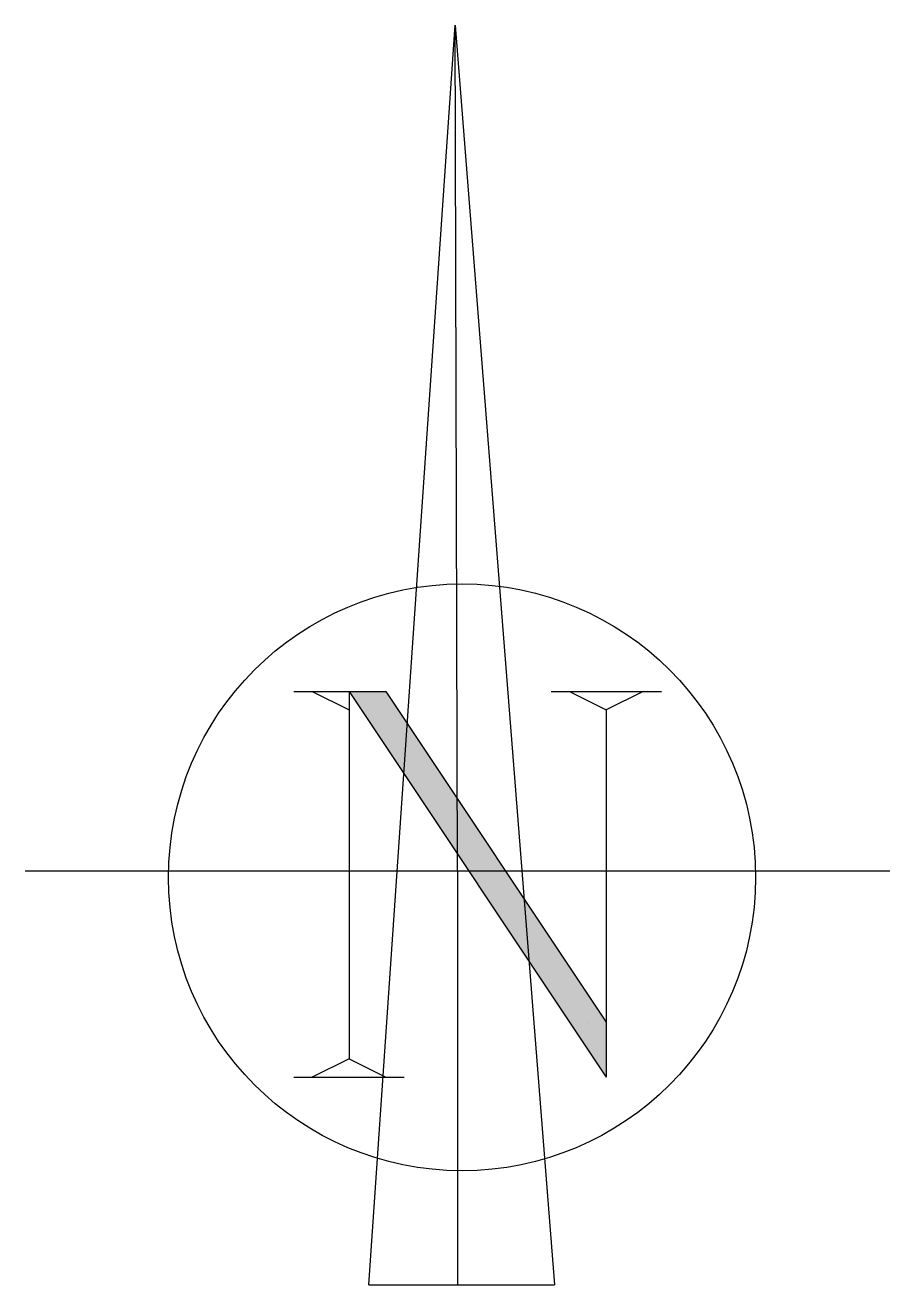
# Model space of a CAD drawing. Header units: metres. Extents: x -16.8 to 16.8, y -16.1 to 32.9.
import ezdxf

# ---------------------------------------------------------------- set-up
doc = ezdxf.new("R2010")
doc.units = ezdxf.units.M
doc.header["$MEASUREMENT"] = 0
doc.layers.get('0').update_dxf_attribs({"linetype": 'CONTINUOUS'})

msp = doc.modelspace()

# ---------------------------------------------------------------- hatches: boundary and pattern name
at = {"linetype": 'ByBlock', "lineweight": -2}
h = msp.add_hatch(color=0, dxfattribs=at)
h.paths.add_polyline_path([(-0.008, 2.804), (-0.002, 0.653), (0.433, 0), (1.861, 0)])
h.paths.add_polyline_path([(2.78, -3.521), (2.588, -1.09), (1.861, 0), (0.433, 0)])
h.paths.add_polyline_path([(5.781, -8.023), (5.781, -5.88), (2.588, -1.09), (2.78, -3.521)])
h.paths.add_polyline_path([(-0.002, 0.653), (-0.008, 2.804), (-1.953, 5.723), (-2.086, 3.781)])
h.paths.add_polyline_path([(-2.086, 3.781), (-1.953, 5.723), (-2.788, 6.976), (-2.789, 6.976), (-4.216, 6.976)])

# ---------------------------------------------------------------- linework, layer by layer
at = {"color": 0, "linetype": 'ByBlock', "lineweight": -2}
for p, q in [((-3.45, -16.095), (-0.09, 32.88)), ((0, 0), (-0.09, 32.88)), ((-0.09, 32.88), (3.771, -16.095)), ((-6.358, 6.976), (-2.788, 6.976)), ((-5.644, 6.976), (-4.216, 6.261)), ((-4.216, 6.976), (-4.216, -7.309)), ((-4.216, 6.976), (5.781, -8.023)), ((-2.788, 6.976), (-2.789, 6.976)), ((-2.788, 6.976), (5.781, -5.88)), ((3.639, 6.976), (7.923, 6.976)), ((4.353, 6.976), (5.781, 6.261)), ((7.209, 6.976), (5.781, 6.261)), ((7.923, 6.976), (7.922, 6.976)), ((-4.216, 6.261), (-4.217, 6.261)), ((5.781, 6.261), (5.78, 6.261)), ((5.781, 6.261), (5.78, 6.261)), ((5.781, 6.261), (5.781, -8.023)), ((-16.8, 0), (16.8, 0)), ((0, 0), (0, -16.095)), ((5.067, -5.88), (5.066, -5.88)), ((5.781, -5.88), (5.78, -5.88)), ((-4.216, -7.309), (-5.644, -8.023)), ((-4.216, -7.309), (-4.217, -7.309)), ((-4.216, -7.309), (-2.788, -8.023)), ((-6.358, -8.023), (-2.074, -8.023)), ((-5.644, -8.023), (-5.645, -8.023)), ((-2.788, -8.023), (-2.789, -8.023)), ((-2.074, -8.023), (-2.075, -8.023)), ((5.781, -8.023), (5.78, -8.023)), ((5.781, -8.023), (5.78, -8.023)), ((-3.45, -16.095), (3.771, -16.095))]:
    msp.add_line(p, q, dxfattribs=at)
msp.add_circle((0.177, -0.253), 11.408, dxfattribs=at)

doc.saveas('drawing.dxf')
